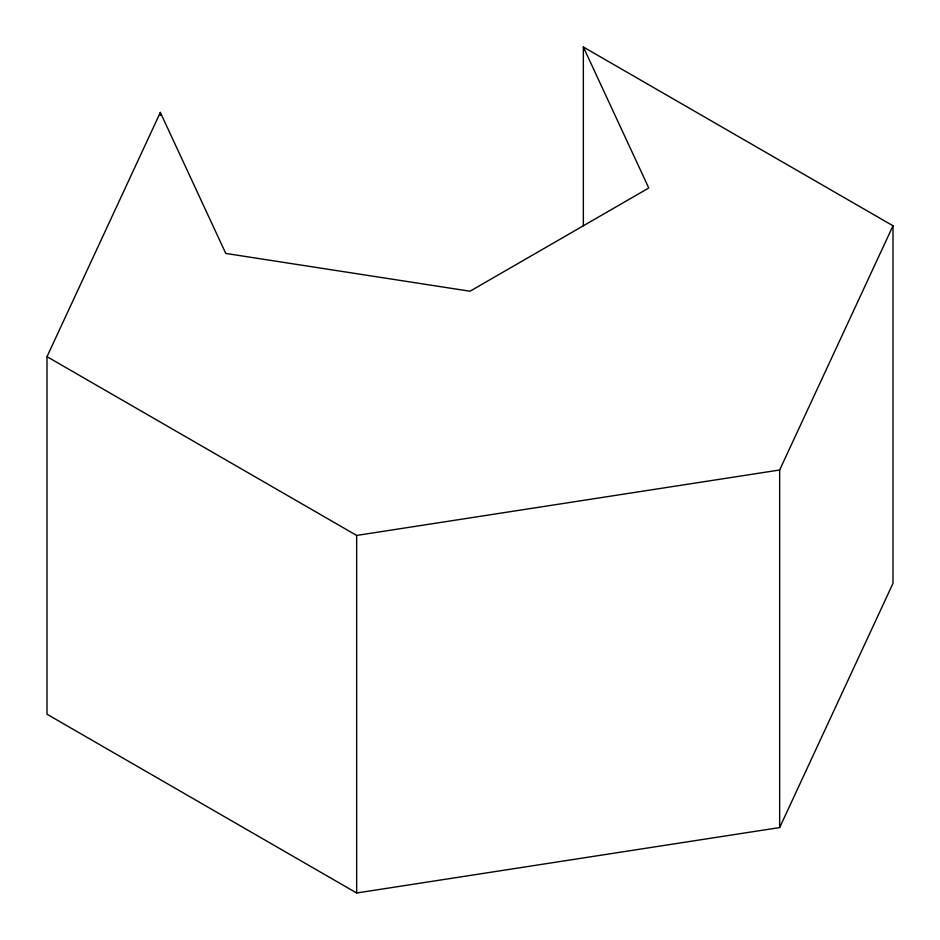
<?xml version="1.0" encoding="UTF-8"?>
<svg xmlns="http://www.w3.org/2000/svg" width="940" height="940" viewBox="0 0 940 940"><rect width="100%" height="100%" fill="white"/><g stroke="black" fill="none" stroke-linecap="round" stroke-linejoin="round"><path stroke-width="1.41" d="M47 356.66L160.341 112.436L225.776 253.436L470 291.224L648.776 188L583.341 47L893 225.776L893 583.341L779.659 827.564L356.66 893L47 714.224L47 356.66L356.66 535.436L779.659 470L893 225.776M779.659 470L779.659 827.564M583.341 47L583.341 225.788M356.66 535.436L356.66 893M160.341 112.436L160.341 115.373"/></g></svg>
